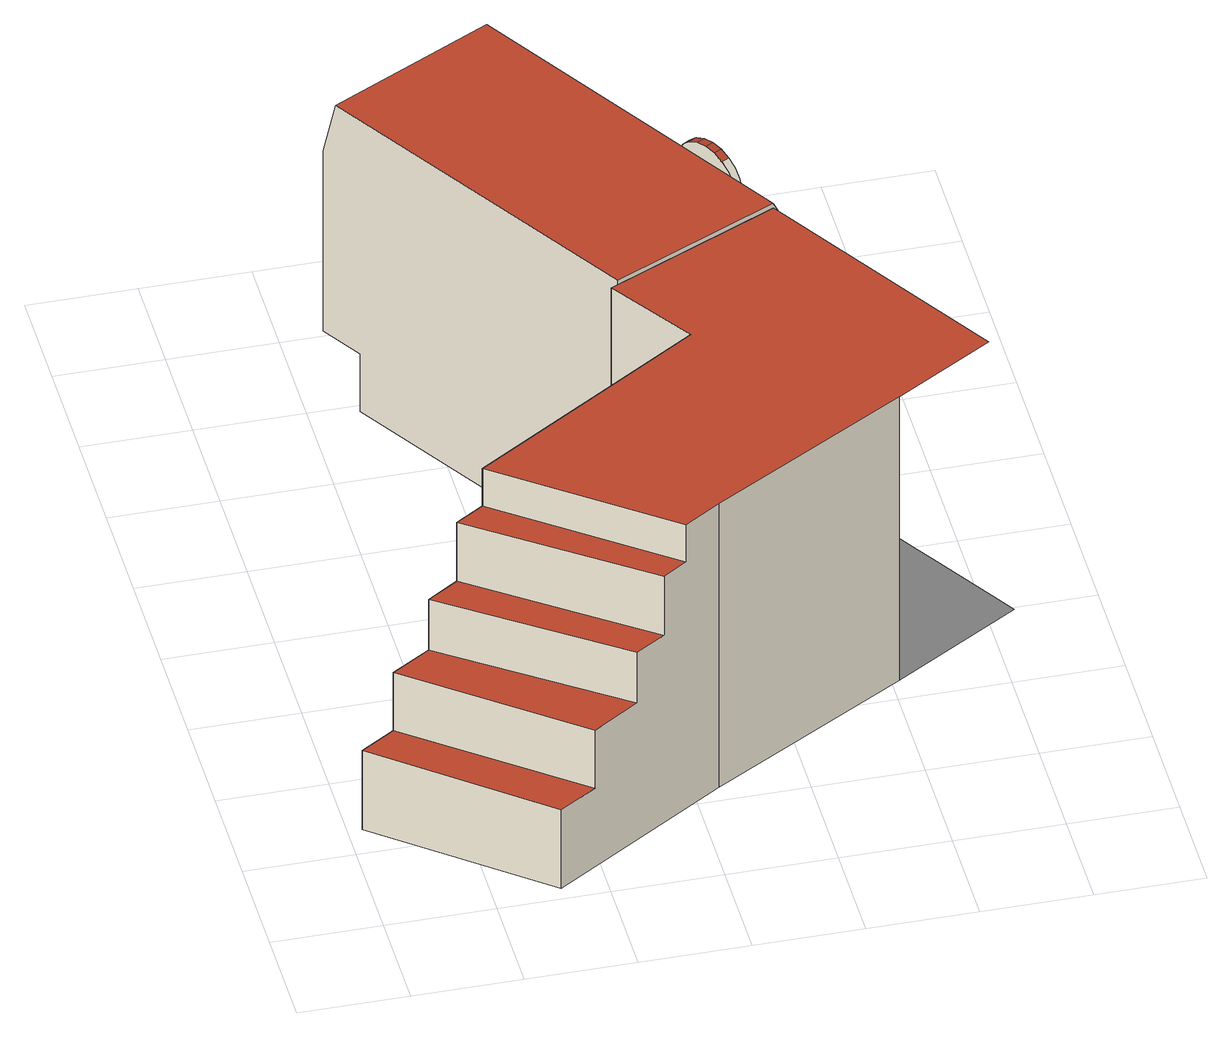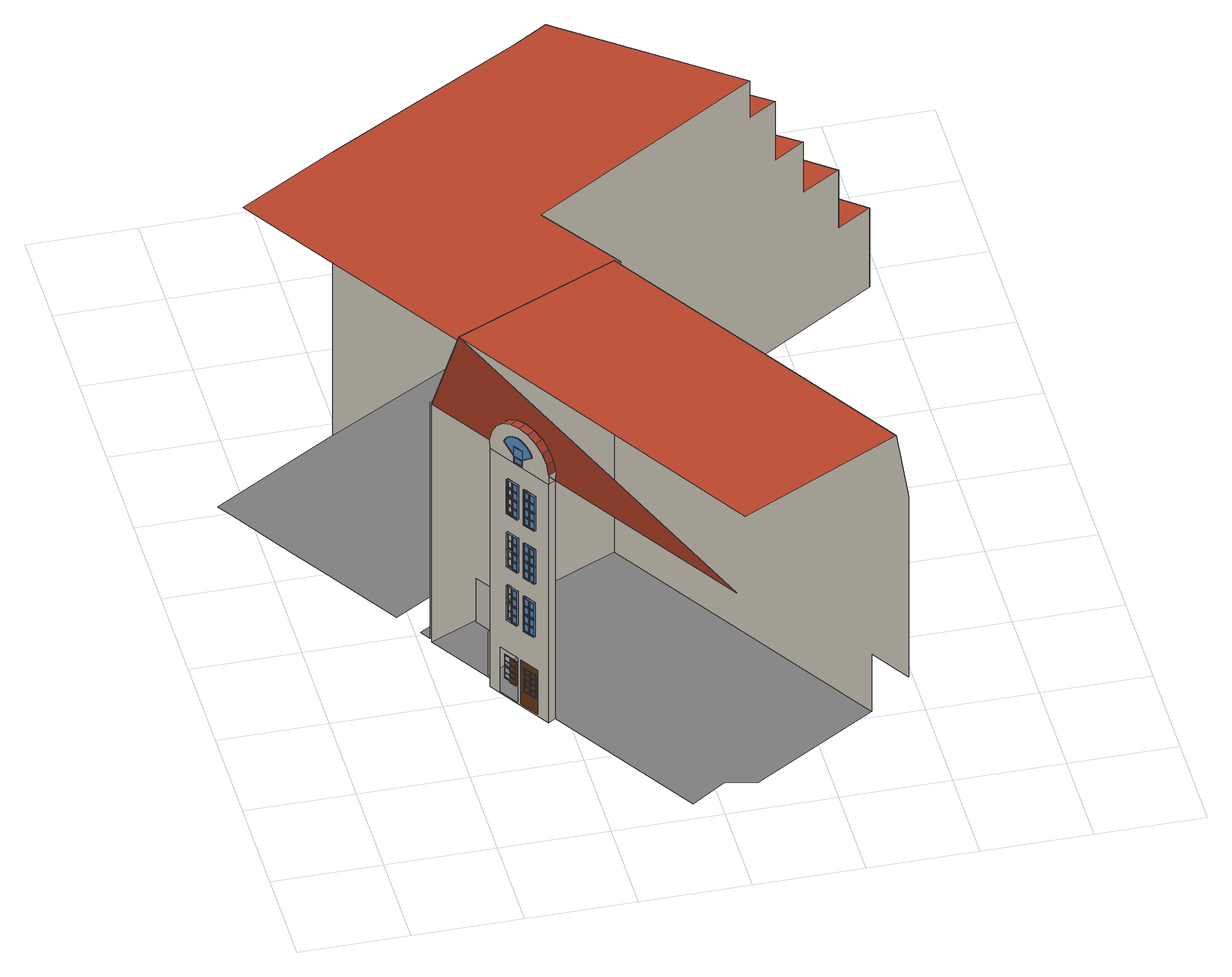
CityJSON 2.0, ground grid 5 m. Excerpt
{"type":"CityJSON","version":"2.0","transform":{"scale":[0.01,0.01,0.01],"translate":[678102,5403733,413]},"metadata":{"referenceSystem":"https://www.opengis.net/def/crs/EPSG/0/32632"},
"CityObjects":{
"building1":{"type":"Building","attributes":{"measuredHeight":15.46},"geometry":[{"type":"MultiSurface","lod":"3","boundaries":[[[0,1,2,3]],[[2,4,5,3]],[[5,4,6,7]],[[8,9,7,6]],[[10,0,3,5,7,9,11,12,13,14,15,16]],[[17,11,9,8]],[[12,11,17,18]],[[19,13,12,18]],[[14,13,19,20]],[[21,15,14,20]],[[1,22,23,21,20,19,18,17,8,6,4,2]],[[24,10,16,25]],[[16,15,21,23,26,27,28,25]],[[22,29,26,23]],[[22,1,0,10,24,30,31,32,33,34,35,36,37,38,39,29]],[[30,24,25,28,40,41]]],"semantics":{"surfaces":[{"type":"WallSurface"},{"type":"RoofSurface"},{"type":"RoofSurface","materialUncertainty":1},{"type":"GroundSurface"}],"values":[0,1,0,1,0,0,1,0,1,0,0,0,2,0,3,0]}}]},
"building2":{"type":"Building","attributes":{"measuredHeight":15.88},"geometry":[{"type":"MultiSurface","lod":"3","boundaries":[[[42,43,44,45,46,47,48]],[[42,49,50,43]],[[48,47,51,52,53,54,55,56,57,58]],[[58,59,49,42,48]],[[60,61,62,63]],[[64,65,60,63]],[[66,49,59,67,68]],[[54,68,69,55]],[[70,71,72,73]],[[74,70,73,75]],[[76,74,75,77]],[[78,79,80,77,75,73,72,68,67,81,82,83,84]],[[85,76,77,80]],[[86,87,88,89]],[[90,91,92,93]],[[94,95,96,97]],[[98,99,100,101]],[[102,103,104,105]],[[106,107,108,109]],[[110,111,112,113]],[[114,115,116,117]],[[118,119,120,121]],[[122,123,124,125]],[[126,127,128,129]],[[130,131,132,133]],[[120,123,122,121]],[[132,127,126,133]],[[91,90,87,134,135]],[[87,86,136,137,134]],[[88,89,138,139]],[[92,93,140,141]],[[142,143,144,145]],[[146,147,148,149]],[[144,143,150,151]],[[152,147,146,153]],[[154,155,152,153]],[[156,157,142,145]],[[158,159,160,161]],[[162,163,164,165]],[[160,159,166,167]],[[168,163,162,169]],[[170,171,168,169]],[[172,173,158,161]],[[99,98,174,175,176]],[[95,94,99,176,177]],[[178,179,180,181]],[[182,183,184,185]],[[180,179,186,187]],[[188,183,182,189]],[[190,191,188,189]],[[192,193,178,181]],[[107,106,194,195,196]],[[103,102,107,196,197]],[[96,97,198,199]],[[100,101,200,201]],[[202,128,127,203]],[[204,120,119,205]],[[206,124,123,207]],[[208,132,131,209]],[[104,105,210,211]],[[108,109,212,213]],[[115,114,214,215,216]],[[111,110,115,216,217]],[[125,124,218,219]],[[220,221,127,126]],[[133,132,222,223]],[[121,120,224,225]],[[129,128,226,227]],[[228,229,123,122]],[[230,231,119,118]],[[232,233,131,130]],[[112,113,234,235]],[[116,117,236,237]],[[91,92,141,238]],[[87,88,139,239]],[[240,85,80,79]],[[89,86,130,232,241,242,243,138]],[[93,90,118,230,244,245,246,140]],[[95,96,199,247]],[[99,100,201,248]],[[127,128,226,221]],[[120,123,229,224]],[[119,120,224,231]],[[123,124,218,229]],[[131,132,222,233]],[[132,127,221,222]],[[249,250,157,156]],[[251,252,143,144]],[[253,254,155,154]],[[255,256,147,146]],[[151,150,257,258]],[[153,152,259,260]],[[145,142,261,262]],[[149,148,263,264]],[[103,104,211,265]],[[107,108,213,266]],[[111,112,235,267]],[[115,116,237,268]],[[269,150,143,270]],[[271,152,155,272]],[[273,148,147,274]],[[275,142,157,276]],[[277,278,173,172]],[[279,280,159,160]],[[281,282,171,170]],[[283,284,163,162]],[[167,166,285,286]],[[169,168,287,288]],[[161,158,289,290]],[[165,164,291,292]],[[293,294,295,228,122,121,225,296]],[[241,297,223,232]],[[244,296,225,230]],[[298,299,300,220,126,133,223,297]],[[227,220,300,301]],[[219,228,295,302]],[[87,90,118,121,122,125,219,302,303,294,293,245,246,239]],[[136,86,130,133,126,129,227,301,304,299,298,242,243,305]],[[306,307,193,192]],[[308,309,179,180]],[[310,311,191,190]],[[312,313,183,182]],[[187,186,314,315]],[[189,188,316,317]],[[181,178,318,319]],[[185,184,320,321]],[[322,166,159,323]],[[324,168,171,325]],[[326,164,163,327]],[[328,158,173,329]],[[97,94,156,249,330,331,332,198]],[[101,98,154,253,333,334,335,200]],[[105,102,172,277,336,337,338,210]],[[109,106,170,281,339,340,341,212]],[[342,186,179,343]],[[344,188,191,345]],[[346,184,183,347]],[[348,178,193,349]],[[113,110,192,306,350,351,352,234]],[[117,114,190,310,353,354,355,236]],[[356,357,358,251,144,145,262,359]],[[360,361,362,255,146,153,260,363]],[[264,255,362,364]],[[258,251,358,365]],[[333,363,260,253]],[[330,359,262,249]],[[174,98,154,153,146,149,264,364,366,361,360,334,335,367]],[[99,94,156,145,144,151,258,365,368,357,356,331,332,248]],[[209,131,233,369]],[[205,119,231,370]],[[203,127,221,371]],[[207,123,229,372]],[[373,226,128,202]],[[374,222,132,208]],[[375,224,120,204]],[[376,218,124,206]],[[157,142,261,250]],[[143,150,257,252]],[[155,152,259,254]],[[152,147,256,259]],[[147,148,263,256]],[[142,143,252,261]],[[219,218,229,228]],[[225,224,231,230]],[[223,222,233,232]],[[227,226,221,220]],[[194,106,170,169,162,165,292,377,378,379,380,340,341,381]],[[107,102,172,161,160,167,286,382,383,384,385,337,338,266]],[[292,283,386,377]],[[286,279,387,382]],[[385,384,387,279,160,161,290,388]],[[380,379,386,283,162,169,288,389]],[[339,389,288,281]],[[336,388,290,277]],[[173,158,289,278]],[[159,166,285,280]],[[171,168,287,282]],[[168,163,284,287]],[[163,164,291,284]],[[158,159,280,289]],[[321,312,390,391]],[[315,308,392,393]],[[353,394,317,310]],[[350,395,319,306]],[[396,397,392,308,180,181,319,395]],[[398,399,390,312,182,189,317,394]],[[214,114,190,189,182,185,321,391,400,399,398,354,355,401]],[[115,110,192,181,180,187,315,393,402,397,396,351,352,268]],[[403,221,220,300]],[[404,233,232,241]],[[405,229,228,295]],[[406,231,230,244]],[[226,407,301,227]],[[224,408,296,225]],[[218,409,302,219]],[[222,410,297,223]],[[295,405,409,302]],[[244,406,408,296]],[[241,404,410,297]],[[300,403,407,301]],[[193,178,318,307]],[[179,186,314,309]],[[191,188,316,311]],[[188,183,313,316]],[[183,184,320,313]],[[178,179,309,318]],[[262,261,250,249]],[[258,257,252,251]],[[260,259,254,253]],[[264,263,256,255]],[[290,289,278,277]],[[286,285,280,279]],[[288,287,282,281]],[[292,291,284,283]],[[257,411,365,258]],[[261,412,359,262]],[[413,250,249,330]],[[259,414,363,260]],[[415,254,253,333]],[[263,416,364,264]],[[417,256,255,362]],[[418,252,251,358]],[[270,143,252,419]],[[420,257,150,269]],[[421,259,152,271]],[[422,263,148,273]],[[274,147,256,423]],[[424,261,142,275]],[[276,157,250,425]],[[272,155,254,426]],[[285,427,382,286]],[[289,428,388,290]],[[287,429,389,288]],[[291,430,377,292]],[[319,318,307,306]],[[315,314,309,308]],[[317,316,311,310]],[[321,320,313,312]],[[358,418,411,365]],[[330,413,412,359]],[[333,415,414,363]],[[362,417,416,364]],[[431,278,277,336]],[[432,282,281,339]],[[433,284,283,386]],[[434,280,279,387]],[[323,159,280,435]],[[327,163,284,436]],[[329,173,278,437]],[[325,171,282,438]],[[439,285,166,322]],[[440,287,168,324]],[[441,291,164,326]],[[442,289,158,328]],[[314,443,393,315]],[[318,444,395,319]],[[316,445,394,317]],[[320,446,391,321]],[[387,434,427,382]],[[336,431,428,388]],[[339,432,429,389]],[[386,433,430,377]],[[447,307,306,350]],[[448,311,310,353]],[[449,313,312,390]],[[450,309,308,392]],[[238,91,135,451]],[[87,239,452,134]],[[136,305,453,137]],[[233,222,410,404]],[[226,407,403,221]],[[218,409,405,229]],[[403,410,222,221]],[[405,408,224,229]],[[231,224,408,406]],[[392,450,443,393]],[[350,447,444,395]],[[353,448,445,394]],[[390,449,446,391]],[[343,179,309,454]],[[347,183,313,455]],[[349,193,307,456]],[[345,191,311,457]],[[458,314,186,342]],[[459,316,188,344]],[[460,320,184,346]],[[461,318,178,348]],[[250,261,412,413]],[[254,259,414,415]],[[257,411,418,252]],[[417,414,259,256]],[[418,412,261,252]],[[263,416,417,256]],[[174,367,462,175]],[[99,248,463,176]],[[247,95,177,464]],[[285,427,434,280]],[[433,429,287,284]],[[278,289,428,431]],[[434,428,289,280]],[[282,287,429,432]],[[291,430,433,284]],[[371,221,226,373]],[[370,231,224,375]],[[372,229,218,376]],[[369,233,222,374]],[[194,381,465,195]],[[107,266,466,196]],[[265,103,197,467]],[[314,443,450,309]],[[449,445,316,313]],[[307,318,444,447]],[[450,444,318,309]],[[311,316,445,448]],[[320,446,449,313]],[[214,401,468,215]],[[115,268,469,216]],[[267,111,217,470]],[[471,407,403,472]],[[473,410,404,474]],[[475,408,406,476]],[[477,409,405,478]],[[296,408,479,293]],[[301,407,480,304]],[[297,410,481,298]],[[302,409,482,303]],[[299,483,403,300]],[[242,484,404,241]],[[245,485,406,244]],[[294,486,405,295]],[[426,254,259,421]],[[423,256,263,422]],[[425,250,261,424]],[[419,252,257,420]],[[331,487,413,330]],[[359,412,488,356]],[[365,411,489,368]],[[357,490,418,358]],[[364,416,491,366]],[[363,414,492,360]],[[361,493,417,362]],[[334,494,415,333]],[[438,282,287,440]],[[436,284,291,441]],[[437,278,289,442]],[[435,280,285,439]],[[337,495,431,336]],[[388,428,496,385]],[[382,427,497,383]],[[384,498,434,387]],[[377,430,499,378]],[[389,429,500,380]],[[379,501,433,386]],[[340,502,432,339]],[[351,503,447,350]],[[397,504,450,392]],[[399,505,449,390]],[[354,506,448,353]],[[395,444,507,396]],[[393,443,508,402]],[[391,446,509,400]],[[394,445,510,398]],[[511,412,413,512]],[[513,411,418,514]],[[515,416,417,516]],[[517,414,415,518]],[[457,311,316,459]],[[455,313,320,460]],[[456,307,318,461]],[[454,309,314,458]],[[519,428,431,520]],[[521,427,434,522]],[[523,430,433,524]],[[525,429,432,526]],[[135,134,452,451],[206,207,372,376],[370,375,204,205],[527,528,475,476],[477,478,529,530]],[[134,137,453,452],[202,203,371,373],[369,374,208,209],[531,532,473,474],[471,472,533,534]],[[535,444,447,536]],[[537,443,450,538]],[[539,446,449,540]],[[541,445,448,542]],[[480,483,403,407]],[[479,485,406,408]],[[481,484,404,410]],[[482,486,405,409]],[[483,481,410,403]],[[486,479,408,405]],[[543,544,545,546],[451,452,453,137,134,135]],[[489,490,418,411]],[[490,488,412,418]],[[493,492,414,417]],[[491,493,417,416]],[[492,494,415,414]],[[488,487,413,412]],[[497,498,434,427]],[[498,496,428,434]],[[501,500,429,433]],[[499,501,433,430]],[[500,502,432,429]],[[496,495,431,428]],[[176,175,462,463],[273,274,423,422],[426,421,271,272],[547,548,517,518],[515,516,549,550]],[[177,176,463,464],[269,270,419,420],[425,424,275,276],[551,552,511,512],[513,514,553,554]],[[508,504,450,443]],[[504,507,444,450]],[[505,510,445,449]],[[509,505,449,446]],[[510,506,448,445]],[[507,503,447,444]],[[196,195,465,466],[326,327,436,441],[438,440,324,325],[555,556,525,526],[523,524,557,558]],[[197,196,466,467],[322,323,435,439],[437,442,328,329],[559,560,519,520],[521,522,561,562]],[[216,215,468,469],[346,347,455,460],[457,459,344,345],[563,564,541,542],[539,540,565,566]],[[217,216,469,470],[342,343,454,458],[456,461,348,349],[567,568,535,536],[537,538,569,570]],[[239,246,140,141,238,451,452]],[[305,243,138,139,239,452,453]],[[472,403,483,533]],[[532,481,410,473]],[[528,479,408,475]],[[478,405,486,529]],[[476,406,485,527]],[[530,482,409,477]],[[474,404,484,531]],[[534,480,407,471]],[[483,481,298,299]],[[303,482,486,294]],[[486,479,293,294]],[[293,479,485,245]],[[304,480,483,299]],[[298,481,484,242]],[[266,338,210,211,265,467,466]],[[381,341,212,213,266,466,465]],[[268,352,234,235,267,470,469]],[[401,355,236,237,268,469,468]],[[248,332,198,199,247,464,463]],[[367,335,200,201,248,463,462]],[[571,240,79,78]],[[368,489,490,357]],[[490,488,356,357]],[[356,488,487,331]],[[360,492,494,334]],[[366,491,493,361]],[[493,492,360,361]],[[383,497,498,384]],[[498,496,385,384]],[[385,496,495,337]],[[380,500,502,340]],[[378,499,501,379]],[[501,500,380,379]],[[402,508,504,397]],[[504,507,396,397]],[[396,507,503,351]],[[398,510,506,354]],[[400,509,505,399]],[[505,510,398,399]],[[552,488,412,511]],[[514,418,490,553]],[[554,489,411,513]],[[512,413,487,551]],[[518,415,494,547]],[[550,491,416,515]],[[516,417,493,549]],[[548,492,414,517]],[[560,496,428,519]],[[522,434,498,561]],[[562,497,427,521]],[[520,431,495,559]],[[526,432,502,555]],[[558,499,430,523]],[[524,433,501,557]],[[556,500,429,525]],[[568,507,444,535]],[[570,508,443,537]],[[566,509,446,539]],[[564,510,445,541]],[[538,450,504,569]],[[536,447,503,567]],[[542,448,506,563]],[[540,449,505,565]],[[533,483,480,534]],[[531,484,481,532]],[[529,486,482,530]],[[527,485,479,528]],[[559,495,496,560]],[[561,498,497,562]],[[557,501,499,558]],[[555,502,500,556]],[[551,487,488,552]],[[553,490,489,554]],[[549,493,491,550]],[[547,494,492,548]],[[567,503,507,568]],[[569,504,508,570]],[[565,505,509,566]],[[563,506,510,564]],[[572,573,574,575]],[[576,577,578,579]],[[580,581,582,583]],[[584,585,586,587]],[[588,589,590,591]],[[592,593,594,595]],[[596,597,598,599]],[[600,601,602,603]],[[604,605,606,607]],[[608,609,610,611]],[[606,605,612,613]],[[614,609,608,615]],[[616,617,614,615]],[[618,619,604,607]],[[620,621,622,623]],[[624,625,626,627]],[[622,621,628,629]],[[630,625,624,631]],[[632,633,630,631]],[[634,635,620,623]],[[577,576,636,637,638]],[[573,572,577,638,639]],[[640,641,642,643]],[[644,645,646,647]],[[642,641,648,649]],[[650,645,644,651]],[[652,653,650,651]],[[654,655,640,643]],[[585,584,656,657,658]],[[581,580,585,658,659]],[[574,575,660,661]],[[578,579,662,663]],[[593,592,664,665,666]],[[589,588,593,666,667]],[[582,583,668,669]],[[586,587,670,671]],[[590,591,672,673]],[[594,595,674,675]],[[676,677,678,679]],[[678,680,681,679]],[[681,680,682,683]],[[684,685,686,687]],[[688,689,690,691]],[[690,685,684,691]],[[692,571,78,84]],[[56,55,69,693],[667,694,695,665],[349,696,697,698],[699,700,657,659],[701,329,702,703],[704,705,637,639],[706,707,708,276],[709,710,711,712],[545,544,543,546]],[[713,693,69,71,70,74,76,85,240,571,692,714,715],[716,717,718,719,720,721,722,723,724,725,726,727,728,729,730,731,732,733]],[[601,600,597,734,735]],[[597,596,736,737,734]],[[573,574,661,738]],[[577,578,663,739]],[[740,741,742,743,744]],[[745,746,619,618]],[[747,748,605,606]],[[749,750,617,616]],[[751,752,609,608]],[[613,612,753,754]],[[615,614,755,756]],[[607,604,757,758]],[[611,610,759,760]],[[581,582,669,761]],[[585,586,671,762]],[[589,590,673,763]],[[593,594,675,764]],[[765,766,635,634]],[[767,768,621,622]],[[769,770,633,632]],[[771,772,625,624]],[[629,628,773,774]],[[631,630,775,776]],[[623,620,777,778]],[[627,626,779,780]],[[781,612,605,782]],[[783,614,617,784]],[[785,610,609,786]],[[787,604,619,788]],[[649,648,789,790]],[[651,650,791,792]],[[643,640,793,794]],[[647,646,795,796]],[[797,798,655,654]],[[799,800,641,642]],[[801,802,653,652]],[[803,804,645,644]],[[717,731,732,733,716],[741,740,744,743,742]],[[805,628,621,806]],[[807,630,633,808]],[[809,626,625,810]],[[811,620,635,812]],[[575,572,618,745,813,814,815,660]],[[579,576,616,749,816,817,818,662]],[[717,731,819,820]],[[718,717,820,819,731,730,729,728,727,726,725,724,723,722,721,720,719],[821,822,823,824,825,826,827,828,829,830,831,832,833,834,835,836,837]],[[583,580,634,765,838,839,840,668]],[[587,584,632,769,841,842,843,670]],[[822,821,837,836,835,834,833,832,831,830,829,828,827,826,825,824,823]],[[844,648,641,845]],[[846,650,653,847]],[[848,646,645,849]],[[850,640,655,851]],[[598,599,852,853]],[[602,603,854,855]],[[591,588,654,797,856,857,858,672]],[[595,592,652,801,859,860,861,674]],[[636,576,616,615,608,611,760,862,863,864,865,817,818,866]],[[577,572,618,607,606,613,754,867,868,869,870,814,815,739]],[[870,869,871,747,606,607,758,872]],[[865,864,873,751,608,615,756,874]],[[760,751,873,862]],[[754,747,871,867]],[[816,874,756,749]],[[813,872,758,745]],[[619,604,757,746]],[[605,612,753,748]],[[617,614,755,750]],[[614,609,752,755]],[[609,610,759,752]],[[604,605,748,757]],[[780,771,875,876]],[[774,767,877,878]],[[841,879,776,769]],[[880,881,877,767,622,623,778,882]],[[838,882,778,765]],[[883,884,875,771,624,631,776,879]],[[656,584,632,631,624,627,780,876,885,884,883,842,843,886]],[[585,580,634,623,622,629,774,878,887,881,880,839,840,762]],[[635,620,777,766]],[[621,628,773,768]],[[633,630,775,770]],[[630,625,772,775]],[[625,626,779,772]],[[620,621,768,777]],[[664,592,652,651,644,647,796,888,889,890,891,860,861,892]],[[593,588,654,643,642,649,790,893,894,895,896,857,858,764]],[[859,897,792,801]],[[856,898,794,797]],[[796,803,899,888]],[[790,799,900,893]],[[896,895,900,799,642,643,794,898]],[[891,890,899,803,644,651,792,897]],[[901,686,685,902]],[[903,678,677,904]],[[905,682,680,906]],[[907,690,689,908]],[[655,640,793,798]],[[641,648,789,800]],[[653,650,791,802]],[[650,645,804,791]],[[645,646,795,804]],[[640,641,800,793]],[[683,682,909,910]],[[691,690,911,912]],[[679,678,913,914]],[[687,686,915,916]],[[917,918,685,684]],[[919,920,680,681]],[[921,922,677,676]],[[923,924,689,688]],[[601,602,855,925]],[[597,598,853,926]],[[758,757,746,745]],[[754,753,748,747]],[[756,755,750,749]],[[760,759,752,751]],[[778,777,766,765]],[[774,773,768,767]],[[776,775,770,769]],[[780,779,772,771]],[[753,927,867,754]],[[757,928,872,758]],[[929,746,745,813]],[[755,930,874,756]],[[931,750,749,816]],[[759,932,862,760]],[[933,752,751,873]],[[934,748,747,871]],[[782,605,748,935]],[[786,609,752,936]],[[788,619,746,937]],[[784,617,750,938]],[[939,753,612,781]],[[940,755,614,783]],[[941,759,610,785]],[[942,757,604,787]],[[773,943,878,774]],[[777,944,882,778]],[[775,945,879,776]],[[779,946,876,780]],[[947,766,765,838]],[[948,770,769,841]],[[949,772,771,875]],[[950,768,767,877]],[[871,934,927,867]],[[813,929,928,872]],[[816,931,930,874]],[[873,933,932,862]],[[794,793,798,797]],[[790,789,800,799]],[[792,791,802,801]],[[796,795,804,803]],[[599,596,688,923,951,952,953,852]],[[603,600,676,921,954,955,956,854]],[[877,950,943,878]],[[838,947,944,882]],[[841,948,945,879]],[[875,949,946,876]],[[806,621,768,957]],[[958,773,628,805]],[[959,775,630,807]],[[960,779,626,809]],[[810,625,772,961]],[[962,777,620,811]],[[812,635,766,963]],[[808,633,770,964]],[[789,965,893,790]],[[793,966,898,794]],[[967,798,797,856]],[[791,968,897,792]],[[969,802,801,859]],[[795,970,888,796]],[[971,804,803,899]],[[972,800,799,900]],[[900,972,965,893]],[[856,967,966,898]],[[859,969,968,897]],[[899,971,970,888]],[[845,641,800,973]],[[974,789,648,844]],[[975,791,650,846]],[[976,795,646,848]],[[849,645,804,977]],[[978,793,640,850]],[[851,655,798,979]],[[847,653,802,980]],[[685,686,915,918]],[[678,680,920,913]],[[677,678,913,922]],[[680,682,909,920]],[[689,690,911,924]],[[690,685,918,911]],[[951,981,912,923]],[[954,982,914,921]],[[916,917,983,984]],[[910,919,985,986]],[[987,988,985,919,681,679,914,982]],[[989,990,983,917,684,691,912,981]],[[597,600,676,679,681,683,910,986,991,988,987,955,956,926]],[[736,596,688,691,684,687,916,984,992,990,989,952,953,993]],[[738,573,639,704]],[[636,866,705,637]],[[577,739,994,638]],[[753,927,934,748]],[[933,930,755,752]],[[746,757,928,929]],[[934,928,757,748]],[[750,755,930,931]],[[759,932,933,752]],[[773,943,950,768]],[[949,945,775,772]],[[766,777,944,947]],[[950,944,777,768]],[[770,775,945,948]],[[779,946,949,772]],[[656,886,700,657]],[[585,762,995,658]],[[761,581,659,699]],[[664,892,695,665]],[[593,764,996,666]],[[763,589,667,694]],[[789,965,972,800]],[[798,793,966,967]],[[802,791,968,969]],[[795,970,971,804]],[[971,968,791,804]],[[972,966,793,800]],[[997,915,686,901]],[[998,911,690,907]],[[908,689,924,999]],[[904,677,922,1000]],[[1001,913,678,903]],[[902,685,918,1002]],[[906,680,920,1003]],[[1004,909,682,905]],[[938,750,755,940]],[[936,752,759,941]],[[937,746,757,942]],[[935,748,753,939]],[[964,770,775,959]],[[961,772,779,960]],[[963,766,777,962]],[[957,768,773,958]],[[1005,928,929,1006]],[[1007,927,934,1008]],[[1009,932,933,1010]],[[1011,930,931,1012]],[[980,802,791,975]],[[977,804,795,976]],[[979,798,793,978]],[[973,800,789,974]],[[1013,944,947,1014]],[[1015,943,950,1016]],[[1017,946,949,1018]],[[1019,945,948,1020]],[[1021,966,967,1022]],[[1023,965,972,1024]],[[1025,970,971,1026]],[[1027,968,969,1028]],[[638,637,705,994],[785,786,936,941],[938,940,783,784],[1029,1030,1011,1012],[1009,1010,1031,1032]],[[639,638,994,704],[781,782,935,939],[937,942,787,788],[1033,1034,1005,1006],[1007,1008,1035,1036]]],"semantics":{"surfaces":[{"type":"WallSurface"},{"type":"RoofSurface","materialUncertainty":1},{"type":"GroundSurface"},{"type":"WaterClosureSurface","materialClass":"Wood","materialName":"PaintedWood","materialUncertainty":0.3},{"type":"WallSurface","klumMaterialClass":"Plaster","klumMaterialIndex":"I202","materialUncertainty":0.3},{"type":"RoofSurface","klumMaterialClass":"Ceramic","klumMaterialIndex":"D201","materialUncertainty":0.3},{"type":"RoofSurface"},{"type":"Door","@cityeditor:layer":"Unclassified.LoD3","frameKlumMaterialClass":"Wood","frameKlumMaterialIndex":"L101","paneMaterialClass":"Glass","frameMaterialUncertainty":0.3},{"type":"Window","frameKlumMaterialClass":"Wood","frameKlumMaterialIndex":"L101","paneMaterialClass":"Glass","frameMaterialUncertainty":0.3},{"type":"Window","@cityeditor:layer":"Unclassified.LoD3","frameKlumMaterialClass":"Wood","frameKlumMaterialIndex":"L101","paneMaterialClass":"Glass","frameMaterialUncertainty":0.3}],"values":[0,1,2,0,3,4,5,4,6,6,6,0,6,7,7,8,8,8,8,8,8,7,7,7,7,7,7,7,7,7,7,8,8,8,8,8,8,8,8,8,8,8,8,8,8,8,8,8,8,8,8,8,8,8,8,7,7,7,7,8,8,8,8,7,7,7,7,7,7,7,7,8,8,7,7,6,7,7,8,8,7,7,7,7,7,7,8,8,8,8,8,8,8,8,8,8,8,8,8,8,8,8,8,8,8,8,8,8,8,8,7,7,7,7,7,7,7,7,8,8,8,8,8,8,8,8,8,8,8,8,8,8,8,8,8,8,8,8,8,8,8,8,8,8,8,8,8,8,7,7,7,7,7,7,7,7,8,8,8,8,8,8,7,7,7,7,8,8,8,8,8,8,8,8,8,8,8,8,8,8,8,8,8,8,8,8,8,8,7,7,7,7,7,7,7,7,7,7,7,7,8,8,8,8,8,8,8,8,8,8,8,8,8,8,8,8,8,8,8,8,8,8,8,8,8,8,8,8,8,8,8,8,8,8,8,8,8,8,8,8,8,8,8,8,8,8,8,8,8,8,8,8,8,8,8,8,8,8,8,8,8,8,8,8,8,8,7,7,7,7,7,7,7,7,7,8,8,8,8,8,8,8,8,8,8,8,8,8,8,8,8,8,8,8,8,8,8,8,8,8,8,8,7,7,7,7,8,8,8,8,8,8,8,8,8,8,8,8,7,7,7,7,7,7,7,7,7,7,7,7,8,8,8,8,8,8,8,8,8,8,8,8,8,8,8,8,8,8,8,8,8,8,8,8,8,8,8,8,8,8,8,8,8,8,8,8,8,8,8,8,8,8,8,8,7,7,8,8,8,8,7,7,7,7,7,7,7,8,8,8,8,8,8,8,8,8,8,8,8,8,8,8,8,8,8,8,8,8,8,8,8,7,7,7,7,7,7,7,7,7,7,7,7,7,7,7,7,8,8,8,8,8,8,6,8,8,8,8,8,8,8,8,8,8,8,8,8,8,8,8,8,8,8,8,8,8,8,8,8,8,8,8,8,8,8,8,8,8,8,8,8,8,8,8,8,8,7,7,7,7,8,8,8,8,8,8,8,8,8,8,8,8,8,8,8,8,8,8,7,7,8,8,8,8,8,8,8,8,8,8,8,8,8,8,8,8,8,8,8,8,8,8,8,8,8,8,8,8,8,8,7,7,7,7,7,7,6,4,4,7,7,8,8,9,8,8,8,8,8,8,8,8,8,8,8,8,8,8,8,8,8,8,8,8,8,8,8,8,8,8,8,8,8,8,8,8,9,8,8,8,8,8,8,9,9,8,8,9,8,8,8,8,7,7,8,8,8,8,8,8,8,8,8,8,8,8,8,8,8,8,8,8,8,8,8,8,8,8,8,8,8,8,8,8,8,8,8,8,8,8,8,8,7,7,7,7,8,8,8,8,8,8,7,7,7,7,7,7,7,7,7,7,8,8,8,8,8,8,8,8,8,8,8,8,8,8,8,8,8,8,8,8,8,8,8,8,8,8,8,8,8,8,8,8,8,8,8,8,8,8,8,8,7,7,8,8,8,8,8,8,8,8,8,8,8,8,8,8,8,8,8,8,8,8,8,8,8,8,8,8,8,8,8,8,8,8,7,7,7,7,7,7,7,7,7,7,7,7,7,7,8,8,8,8,8,8,8,8,8,8,8,8,8,8,8,8,8,8,8,8,8,8,8,8,8,8,8,7,7,7,7,7,7,7,7,8,8,8,8,8,8,8,8,8,8,8,8,8,8,8,8,8,8,8,8,8,8,8,8,8,8]}}]}
},
"vertices":[
[61,639,49],[793,45,49],[793,45,479],[61,639,479],[968,156,479],[222,742,479],[968,156,795],[222,742,795],[1187,296,795],[404,858,795],[1764,1727,49],[404,858,1071],[550,952,1071],[550,952,1392],[683,1037,1392],[683,1037,1595],[1764,1727,1595],[1187,296,1071],[1325,384,1071],[1325,384,1392],[1441,458,1392],[1441,458,1595],[1609,565,49],[1609,565,1595],[1507,2117,49],[1507,2117,1595],[2530,1100,1595],[2989,1382,1595],[2308,2489,1595],[2530,1100,49],[2448,2554,49],[2479,2504,49],[2216,2343,49],[2292,2220,49],[2554,2381,49],[2811,1965,49],[2862,1882,49],[2929,1773,49],[3070,1544,49],[3120,1463,49],[2308,2489,1336],[2448,2554,1336],
[1539,2133,1618],[648,3582,1618],[608,3648,1327],[608,3648,344],[725,3458,344],[725,3458,30],[1539,2133,30],[2308,2491,1618],[1403,3974,1618],[1309,3819,30],[1448,3784,30],[1613,3897,30],[2050,3189,30],[2085,3211,30],[2270,2911,30],[2235,2890,30],[2442,2554,30],[2442,2554,1327],[2072,2727,277],[2227,2476,277],[2227,2476,38],[2072,2727,38],[2263,2845,38],[2263,2845,277],[1476,4119,1327],[2235,2890,1327],[2050,3189,1327],[2085,3211,1327],[2092,3200,1428],[2085,3212,1378],[2049,3190,1378],[2057,3179,1428],[2106,3177,1473],[2071,3156,1473],[2126,3145,1507],[2091,3123,1507],[2170,2996,1529],[2143,3039,1537],[2116,3083,1529],[2236,2888,1378],[2229,2900,1428],[2215,2923,1473],[2194,2956,1507],[2151,3105,1529],[2117,3142,184],[2117,3142,181],[2113,3140,181],[2113,3140,183],[2117,3142,119],[2117,3142,117],[2113,3140,117],[2113,3140,119],[2123,3133,1028],[2123,3133,1024],[2119,3131,1024],[2119,3131,1027],[2123,3133,1122],[2123,3133,1118],[2119,3131,1118],[2119,3131,1121],[2124,3132,738],[2124,3132,734],[2120,3129,734],[2120,3129,737],[2124,3132,832],[2124,3132,828],[2120,3129,828],[2120,3129,831],[2125,3130,448],[2125,3130,444],[2121,3128,444],[2121,3128,447],[2125,3130,542],[2125,3130,538],[2121,3128,538],[2121,3128,541],[2118,3141,119],[2122,3143,119],[2122,3143,147],[2118,3141,147],[2118,3141,150],[2122,3143,150],[2122,3143,178],[2118,3141,178],[2118,3141,214],[2122,3143,214],[2122,3143,242],[2118,3141,242],[2118,3141,184],[2122,3143,184],[2122,3143,212],[2118,3141,212],[2125,3147,181],[2125,3147,117],[2117,3142,245],[2125,3147,245],[2153,3076,183],[2153,3076,181],[2153,3076,119],[2153,3076,117],[2127,3134,1069],[2127,3134,1073],[2124,3132,1073],[2124,3132,1069],[2124,3132,1166],[2127,3134,1166],[2127,3134,1207],[2124,3132,1207],[2127,3134,1114],[2124,3132,1114],[2127,3134,1162],[2124,3132,1162],[2124,3132,1122],[2127,3134,1122],[2124,3132,1028],[2127,3134,1028],[2128,3133,779],[2128,3133,783],[2125,3130,783],[2125,3130,779],[2125,3130,876],[2128,3133,876],[2128,3133,917],[2125,3130,917],[2128,3133,824],[2125,3130,824],[2128,3133,872],[2125,3130,872],[2125,3130,832],[2128,3133,832],[2125,3130,738],[2128,3133,738],[2123,3133,1211],[2130,3138,1211],[2130,3138,1118],[2130,3138,1024],[2129,3131,489],[2129,3131,493],[2126,3129,493],[2126,3129,489],[2126,3129,586],[2129,3131,586],[2129,3131,627],[2126,3129,627],[2129,3131,534],[2126,3129,534],[2129,3131,582],[2126,3129,582],[2126,3129,542],[2129,3131,542],[2126,3129,448],[2129,3131,448],[2124,3132,921],[2131,3136,921],[2131,3136,828],[2131,3136,734],[2154,3074,1027],[2154,3074,1024],[2154,3074,1121],[2154,3074,1118],[2126,3145,242],[2126,3145,214],[2126,3145,147],[2126,3145,119],[2126,3145,178],[2126,3145,150],[2126,3145,212],[2126,3145,184],[2154,3074,737],[2154,3074,734],[2154,3074,831],[2154,3074,828],[2125,3130,631],[2132,3135,631],[2132,3135,538],[2132,3135,444],[2140,3114,178],[2136,3111,178],[2136,3111,214],[2140,3114,214],[2140,3114,212],[2136,3111,212],[2140,3114,147],[2136,3111,147],[2140,3114,242],[2136,3111,242],[2136,3111,150],[2140,3114,150],[2136,3111,119],[2140,3114,119],[2136,3111,184],[2140,3114,184],[2154,3074,447],[2154,3074,444],[2154,3074,541],[2154,3074,538],[2157,3079,117],[2157,3079,181],[2178,3061,1537],[2137,3110,184],[2156,3080,184],[2157,3079,184],[2137,3110,119],[2156,3080,119],[2157,3079,119],[2158,3077,1024],[2158,3077,1118],[2140,3106,1028],[2144,3108,1028],[2140,3106,1073],[2144,3108,1073],[2140,3106,1122],[2144,3108,1122],[2140,3106,1166],[2144,3108,1166],[2144,3108,1114],[2140,3106,1114],[2144,3108,1162],[2140,3106,1162],[2144,3108,1069],[2140,3106,1069],[2144,3108,1207],[2140,3106,1207],[2158,3077,734],[2158,3077,828],[2158,3077,444],[2158,3077,538],[2131,3136,1114],[2131,3136,1073],[2131,3136,1162],[2131,3136,1122],[2131,3136,1207],[2131,3136,1166],[2131,3136,1069],[2131,3136,1028],[2140,3105,738],[2144,3107,738],[2140,3105,783],[2144,3107,783],[2140,3105,832],[2144,3107,832],[2140,3105,876],[2144,3107,876],[2144,3107,824],[2140,3105,824],[2144,3107,872],[2140,3105,872],[2144,3107,779],[2140,3105,779],[2144,3107,917],[2140,3105,917],[2156,3080,147],[2156,3080,150],[2137,3110,150],[2137,3110,147],[2137,3110,212],[2156,3080,212],[2156,3080,214],[2137,3110,214],[2137,3110,242],[2137,3110,178],[2156,3080,178],[2156,3080,242],[2157,3079,245],[2141,3104,448],[2144,3107,448],[2141,3104,493],[2144,3107,493],[2141,3104,542],[2144,3107,542],[2141,3104,586],[2144,3107,586],[2144,3107,534],[2141,3104,534],[2144,3107,582],[2141,3104,582],[2144,3107,489],[2141,3104,489],[2144,3107,627],[2141,3104,627],[2132,3135,824],[2132,3135,783],[2132,3135,872],[2132,3135,832],[2132,3135,917],[2132,3135,876],[2132,3135,779],[2132,3135,738],[2141,3104,1028],[2157,3078,1028],[2158,3077,1028],[2141,3104,1122],[2157,3078,1122],[2158,3077,1122],[2141,3104,738],[2157,3078,738],[2158,3077,738],[2141,3104,832],[2157,3078,832],[2158,3077,832],[2133,3133,534],[2133,3133,493],[2133,3133,582],[2133,3133,542],[2133,3133,627],[2133,3133,586],[2133,3133,489],[2133,3133,448],[2142,3103,448],[2157,3078,448],[2158,3077,448],[2142,3103,542],[2157,3078,542],[2158,3077,542],[2157,3078,1069],[2157,3078,1073],[2141,3104,1073],[2141,3104,1069],[2157,3078,1162],[2157,3078,1166],[2141,3104,1166],[2141,3104,1162],[2141,3104,1207],[2141,3104,1114],[2157,3078,1207],[2158,3077,1211],[2157,3078,1114],[2144,3116,184],[2144,3116,119],[2144,3116,214],[2144,3116,150],[2144,3116,242],[2144,3116,212],[2144,3116,147],[2144,3116,178],[2141,3104,917],[2157,3078,917],[2157,3078,876],[2157,3078,872],[2158,3077,921],[2141,3104,824],[2157,3078,824],[2157,3078,783],[2157,3078,779],[2141,3104,876],[2141,3104,783],[2141,3104,779],[2141,3104,872],[2142,3103,586],[2142,3103,627],[2142,3103,493],[2142,3103,534],[2142,3103,582],[2142,3103,489],[2157,3078,489],[2157,3078,493],[2157,3078,582],[2157,3078,586],[2157,3078,627],[2158,3077,631],[2157,3078,534],[2141,3112,214],[2141,3112,184],[2141,3112,150],[2141,3112,119],[2141,3112,242],[2141,3112,147],[2141,3112,178],[2141,3112,212],[2144,3107,1114],[2144,3107,1069],[2144,3107,1028],[2144,3107,1162],[2144,3107,1122],[2144,3107,1207],[2144,3107,1166],[2144,3107,1073],[2147,3110,1073],[2147,3110,1114],[2147,3110,1162],[2147,3110,1207],[2147,3110,1166],[2147,3110,1069],[2147,3110,1028],[2147,3110,1122],[2145,3106,824],[2145,3106,779],[2145,3106,872],[2145,3106,917],[2145,3106,738],[2145,3106,832],[2145,3106,876],[2145,3106,783],[2148,3110,783],[2148,3110,876],[2148,3110,738],[2148,3110,832],[2148,3110,824],[2148,3110,872],[2148,3110,917],[2148,3110,779],[2145,3105,534],[2145,3105,489],[2145,3105,582],[2145,3105,627],[2145,3105,448],[2145,3105,542],[2145,3105,586],[2145,3105,493],[2164,3083,117],[2164,3083,181],[2164,3083,245],[2148,3109,493],[2148,3109,586],[2148,3109,448],[2148,3109,542],[2148,3109,534],[2148,3109,582],[2148,3109,627],[2148,3109,489],[2165,3082,1211],[2165,3082,1118],[2165,3082,1024],[2165,3082,921],[2165,3082,828],[2165,3082,734],[2165,3082,631],[2165,3082,538],[2165,3082,444],[2145,3114,242],[2145,3114,214],[2145,3114,212],[2145,3114,184],[2145,3114,147],[2145,3114,119],[2145,3114,178],[2145,3114,150],[2159,3083,147],[2159,3083,242],[2159,3083,212],[2159,3083,178],[2159,3083,214],[2159,3083,184],[2159,3083,119],[2159,3083,150],[2160,3081,1028],[2160,3081,1069],[2160,3081,1114],[2160,3081,1073],[2160,3081,1207],[2160,3081,1162],[2160,3081,1166],[2160,3081,1122],[2160,3081,738],[2160,3081,779],[2160,3081,824],[2160,3081,783],[2160,3081,917],[2160,3081,872],[2160,3081,876],[2160,3081,832],[2161,3081,448],[2161,3081,493],[2161,3081,586],[2161,3081,542],[2161,3081,489],[2161,3081,534],[2161,3081,627],[2161,3081,582],[2148,3109,1069],[2148,3109,1028],[2148,3109,1114],[2148,3109,1073],[2148,3109,1207],[2148,3109,1166],[2148,3109,1162],[2148,3109,1122],[2149,3108,779],[2149,3108,738],[2149,3108,824],[2149,3108,783],[2149,3108,917],[2149,3108,876],[2149,3108,872],[2149,3108,832],[2163,3085,119],[2163,3085,147],[2163,3085,150],[2163,3085,178],[2163,3085,184],[2163,3085,212],[2163,3085,214],[2163,3085,242],[2149,3108,489],[2149,3108,448],[2149,3108,534],[2149,3108,493],[2149,3108,627],[2149,3108,586],[2149,3108,582],[2149,3108,542],[2174,3068,278],[2174,3068,38],[2119,3156,38],[2119,3156,278],[2164,3083,1122],[2164,3083,1162],[2164,3083,1166],[2164,3083,1207],[2164,3083,1028],[2164,3083,1069],[2164,3083,1073],[2164,3083,1114],[2164,3083,832],[2164,3083,872],[2164,3083,876],[2164,3083,917],[2164,3083,738],[2164,3083,779],[2164,3083,783],[2164,3083,824],[2164,3083,542],[2164,3083,582],[2164,3083,586],[2164,3083,627],[2164,3083,448],[2164,3083,489],[2164,3083,493],[2164,3083,534],[2205,3017,1529],[2176,3046,1033],[2176,3046,1029],[2173,3044,1029],[2173,3044,1032],[2176,3046,1126],[2176,3046,1122],[2173,3044,1122],[2173,3044,1126],[2177,3045,743],[2177,3045,739],[2173,3042,739],[2173,3042,742],[2177,3045,836],[2177,3045,832],[2173,3042,832],[2173,3042,836],[2178,3043,453],[2178,3043,449],[2174,3041,449],[2174,3041,452],[2178,3043,546],[2178,3043,542],[2174,3041,542],[2174,3041,546],[2181,3039,184],[2181,3039,182],[2177,3037,182],[2177,3037,184],[2181,3039,120],[2181,3039,117],[2177,3037,117],[2177,3037,119],[2181,3047,1073],[2181,3047,1077],[2177,3045,1077],[2177,3045,1073],[2177,3045,1171],[2181,3047,1171],[2181,3047,1212],[2177,3045,1212],[2181,3047,1118],[2177,3045,1118],[2181,3047,1167],[2177,3045,1167],[2177,3045,1126],[2181,3047,1126],[2177,3045,1033],[2181,3047,1033],[2182,3046,783],[2182,3046,788],[2178,3043,788],[2178,3043,783],[2178,3043,881],[2182,3046,881],[2182,3046,922],[2178,3043,922],[2182,3046,828],[2178,3043,828],[2182,3046,877],[2178,3043,877],[2178,3043,836],[2182,3046,836],[2178,3043,743],[2182,3046,743],[2176,3046,1216],[2184,3051,1216],[2184,3051,1122],[2184,3051,1029],[2183,3044,493],[2183,3044,497],[2179,3042,497],[2179,3042,493],[2179,3042,591],[2183,3044,591],[2183,3044,632],[2179,3042,632],[2183,3044,538],[2179,3042,538],[2183,3044,587],[2179,3042,587],[2179,3042,546],[2183,3044,546],[2179,3042,453],[2183,3044,453],[2177,3045,926],[2185,3050,926],[2185,3050,832],[2185,3050,739],[2207,2988,1032],[2207,2988,1029],[2207,2988,1126],[2207,2988,1122],[2178,3043,636],[2186,3048,636],[2186,3048,542],[2186,3048,449],[2207,2988,742],[2207,2988,739],[2207,2988,836],[2207,2988,832],[2207,2988,452],[2207,2988,449],[2207,2988,546],[2207,2988,542],[2182,3037,120],[2186,3040,120],[2186,3040,148],[2182,3037,148],[2186,3040,151],[2182,3037,151],[2186,3040,179],[2182,3037,179],[2182,3037,215],[2186,3040,215],[2186,3040,243],[2182,3037,243],[2182,3037,184],[2186,3040,184],[2186,3040,212],[2182,3037,212],[2229,2977,1507],[2270,2911,1327],[2219,2995,449],[2219,2995,636],[2166,3080,448],[2166,3080,635],[2133,3133,635],[2219,2995,739],[2219,2995,926],[2132,3135,925],[2166,3080,738],[2166,3080,925],[2219,2995,1029],[2219,2995,1216],[2166,3080,1028],[2166,3080,1215],[2131,3136,1215],[2239,2962,38],[2239,2962,279],[2183,3053,279],[2183,3053,38],[2271,2910,1378],[2250,2944,1473],[2264,2921,1428],[2195,3033,1333],[2195,3033,1368],[2227,2981,1415],[2223,2988,1432],[2217,2997,1447],[2210,3009,1459],[2201,3023,1468],[2192,3038,1474],[2182,3054,1476],[2172,3070,1474],[2163,3085,1468],[2155,3099,1459],[2147,3111,1447],[2141,3120,1432],[2137,3127,1415],[2169,3075,1368],[2169,3075,1333],[2178,3060,1333],[2189,3044,182],[2189,3044,117],[2181,3039,246],[2189,3044,246],[2211,2990,1029],[2211,2990,1122],[2172,3070,1339],[2178,3060,1339],[2192,3038,1339],[2192,3038,1362],[2172,3070,1362],[2193,3019,1033],[2197,3021,1033],[2193,3019,1077],[2197,3021,1077],[2193,3019,1126],[2197,3021,1126],[2193,3019,1171],[2197,3021,1171],[2197,3021,1118],[2193,3019,1118],[2197,3021,1167],[2193,3019,1167],[2197,3021,1073],[2193,3019,1073],[2197,3021,1212],[2193,3019,1212],[2211,2990,739],[2211,2990,832],[2211,2990,449],[2211,2990,542],[2194,3018,743],[2198,3020,743],[2194,3018,788],[2198,3020,788],[2194,3018,836],[2198,3020,836],[2194,3018,881],[2198,3020,881],[2198,3020,828],[2194,3018,828],[2198,3020,877],[2194,3018,877],[2198,3020,783],[2194,3018,783],[2198,3020,922],[2194,3018,922],[2185,3050,1118],[2185,3050,1077],[2185,3050,1167],[2185,3050,1126],[2185,3050,1212],[2185,3050,1171],[2185,3050,1073],[2185,3050,1033],[2198,3020,538],[2194,3017,538],[2198,3020,587],[2194,3017,587],[2198,3020,493],[2194,3017,493],[2198,3020,632],[2194,3017,632],[2194,3017,453],[2198,3020,453],[2194,3017,497],[2198,3020,497],[2194,3017,546],[2198,3020,546],[2194,3017,591],[2198,3020,591],[2186,3048,828],[2186,3048,788],[2186,3048,877],[2186,3048,836],[2186,3048,922],[2186,3048,881],[2186,3048,783],[2186,3048,743],[2194,3017,1033],[2210,2991,1033],[2211,2990,1033],[2194,3017,1126],[2210,2991,1126],[2211,2990,1126],[2169,3075,1418],[2195,3033,1418],[2221,2991,1429],[2216,3000,1444],[2209,3011,1455],[2201,3024,1464],[2192,3039,1470],[2182,3054,1471],[2173,3069,1470],[2164,3083,1464],[2156,3096,1455],[2149,3108,1444],[2143,3117,1429],[2140,3122,1416],[2167,3079,1377],[2167,3079,1422],[2198,3029,1422],[2198,3029,1377],[2225,2985,1416],[2195,3017,743],[2210,2991,743],[2211,2990,743],[2195,3017,836],[2210,2991,836],[2211,2990,836],[2187,3047,538],[2187,3047,497],[2187,3047,587],[2187,3047,546],[2187,3047,632],[2187,3047,591],[2187,3047,493],[2187,3047,453],[2218,2971,184],[2218,2971,182],[2218,2971,119],[2218,2971,117],[2195,3016,453],[2210,2991,453],[2211,2990,453],[2195,3016,546],[2210,2991,546],[2211,2990,546],[2194,3017,1212],[2210,2991,1212],[2210,2991,1171],[2210,2991,1167],[2211,2990,1216],[2194,3017,1118],[2210,2991,1118],[2210,2991,1077],[2210,2991,1073],[2194,3017,1077],[2194,3017,1073],[2194,3017,1171],[2194,3017,1167],[2195,3017,881],[2195,3017,922],[2195,3017,788],[2195,3017,828],[2195,3017,877],[2210,2991,783],[2210,2991,788],[2195,3017,783],[2210,2991,877],[2210,2991,881],[2210,2991,922],[2211,2990,926],[2210,2991,828],[2195,3016,632],[2210,2991,632],[2210,2991,591],[2210,2991,587],[2211,2990,636],[2195,3016,538],[2210,2991,538],[2210,2991,497],[2210,2991,493],[2195,3016,587],[2195,3016,493],[2195,3016,591],[2195,3016,497],[2190,3042,243],[2190,3042,215],[2190,3042,148],[2190,3042,120],[2190,3042,179],[2190,3042,151],[2190,3042,212],[2190,3042,184],[2205,3009,179],[2201,3007,179],[2205,3009,212],[2201,3007,212],[2205,3009,148],[2201,3007,148],[2205,3009,243],[2201,3007,243],[2201,3007,215],[2205,3009,215],[2201,3007,151],[2205,3009,151],[2201,3007,120],[2205,3009,120],[2201,3007,184],[2205,3009,184],[2222,2973,117],[2222,2973,182],[2198,3020,1118],[2198,3020,1073],[2198,3020,1033],[2198,3020,1167],[2198,3020,1126],[2198,3020,1212],[2198,3020,1171],[2198,3020,1077],[2201,3024,1077],[2201,3024,1171],[2201,3024,1033],[2201,3024,1126],[2201,3024,1118],[2201,3024,1167],[2201,3024,1212],[2201,3024,1073],[2199,3019,828],[2199,3019,783],[2199,3019,877],[2199,3019,922],[2199,3019,743],[2199,3019,836],[2199,3019,881],[2199,3019,788],[2202,3005,184],[2221,2975,184],[2222,2973,184],[2202,3005,120],[2221,2975,120],[2222,2973,120],[2201,3023,788],[2201,3023,828],[2201,3023,877],[2201,3023,922],[2201,3023,881],[2201,3023,783],[2201,3023,743],[2201,3023,836],[2199,3018,538],[2199,3018,493],[2199,3018,453],[2199,3018,587],[2199,3018,546],[2199,3018,632],[2199,3018,591],[2199,3018,497],[2202,3022,497],[2202,3022,538],[2202,3022,587],[2202,3022,632],[2202,3022,591],[2202,3022,493],[2202,3022,453],[2202,3022,546],[2202,3005,212],[2202,3005,148],[2202,3005,215],[2202,3005,243],[2202,3005,151],[2202,3005,179],[2221,2975,148],[2221,2975,151],[2221,2975,212],[2221,2975,215],[2221,2975,179],[2221,2975,243],[2222,2973,246],[2219,2995,1122],[2219,2995,832],[2219,2995,542],[2208,3012,243],[2208,3012,212],[2208,3012,184],[2208,3012,120],[2208,3012,148],[2208,3012,215],[2208,3012,151],[2208,3012,179],[2202,3022,1073],[2202,3022,1033],[2202,3022,1118],[2202,3022,1077],[2202,3022,1212],[2202,3022,1171],[2202,3022,1167],[2202,3022,1126],[2202,3021,783],[2202,3021,743],[2202,3021,828],[2202,3021,788],[2202,3021,922],[2202,3021,881],[2202,3021,877],[2202,3021,836],[2203,3021,493],[2203,3021,453],[2203,3021,538],[2203,3021,497],[2203,3021,632],[2203,3021,591],[2203,3021,587],[2203,3021,546],[2218,2996,1126],[2218,2996,1167],[2218,2996,1171],[2218,2996,1212],[2218,2996,1033],[2218,2996,1073],[2218,2996,1077],[2218,2996,1118]
]}
